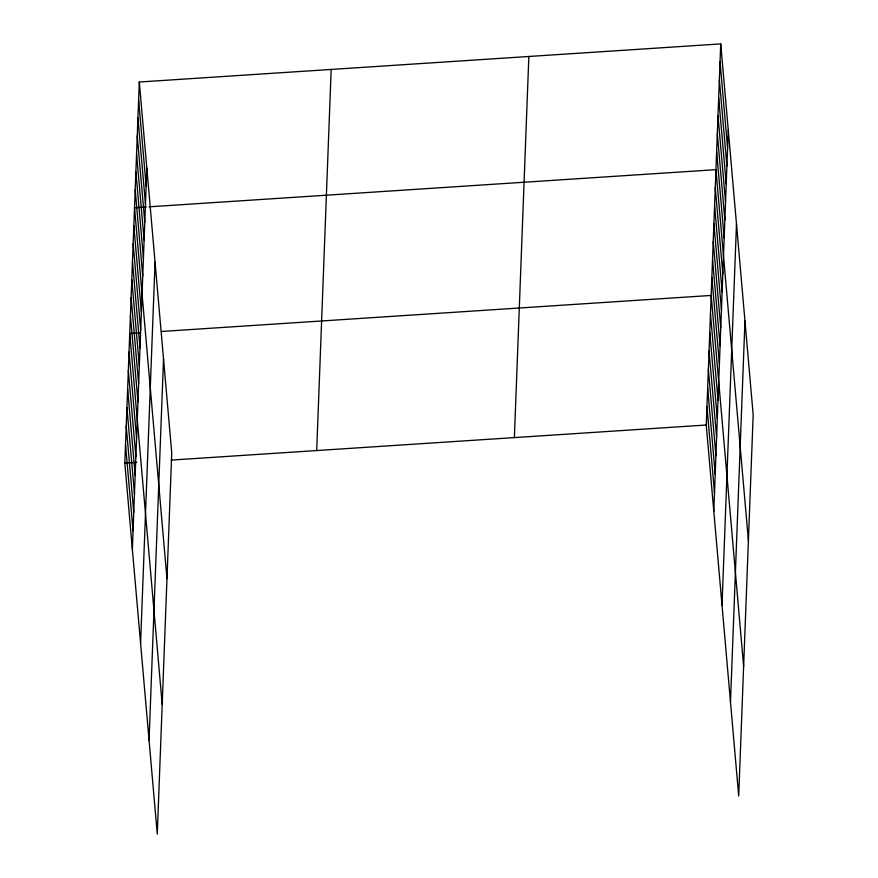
<?xml version="1.0" encoding="UTF-8"?>
<svg xmlns="http://www.w3.org/2000/svg" width="878" height="878" viewBox="0 0 878 878"><rect width="100%" height="100%" fill="white"/><g stroke="black" fill="none" stroke-linecap="round" stroke-linejoin="round"><path stroke-width="1.32" d="M139.295 82.016L171.748 452.982L157.272 834.1L124.819 463.123L139.295 82.016L720.728 43.9L753.181 414.877L738.705 795.984L706.252 425.018L720.728 43.9M132.358 549.365L146.835 168.247M140.579 643.322L155.055 262.215M149.051 740.132L163.527 359.025M316.695 450.546L331.171 69.439M514.376 437.595L528.852 56.477M713.792 511.248L728.268 130.142M722.012 605.216L736.488 224.099M730.485 702.027L744.961 320.909M146.428 206.999L134.521 207.779L166.974 578.756M149.073 206.824L715.954 169.663L748.407 540.639M140.326 332.85L129.735 333.541L162.2 704.518M161.497 331.467L711.169 295.436L743.633 666.413M124.819 463.123L136.727 462.344M171.133 460.094L706.252 425.018M720.048 61.866L727.588 148.108M719.367 79.832L726.907 166.074M718.676 97.798L726.227 184.04M717.995 115.764L725.546 202.006M717.315 133.73L724.855 219.972M716.635 151.696L724.174 237.938M715.263 187.629L722.813 273.87M714.582 205.606L722.133 291.836M713.902 223.572L721.453 309.802M713.221 241.538L720.761 327.768M712.541 259.504L720.081 345.734M711.86 277.47L719.4 363.701M710.467 313.951L718.017 400.181M709.764 332.455L717.315 418.696M709.062 350.97L716.613 437.211M708.359 369.484L715.91 455.715M707.657 387.988L715.197 474.23M706.955 406.503L714.494 492.745M138.614 99.982L146.154 186.213M137.934 117.948L145.474 204.179M137.242 135.914L144.793 222.145M136.562 153.88L144.113 240.111M135.881 171.847L143.421 258.088M135.201 189.813L142.741 276.054M133.829 225.745L141.38 311.986M133.149 243.711L140.699 329.952M132.468 261.677L140.008 347.918M131.788 279.643L139.328 365.885M131.107 297.609L138.647 383.851M130.416 315.575L137.967 401.817M129.033 352.056L136.584 438.298M128.331 370.571L135.881 456.801M127.628 389.075L135.168 475.316M126.926 407.59L134.466 493.831M126.223 426.104L133.763 512.335M125.521 444.608L133.061 530.85"/></g></svg>
